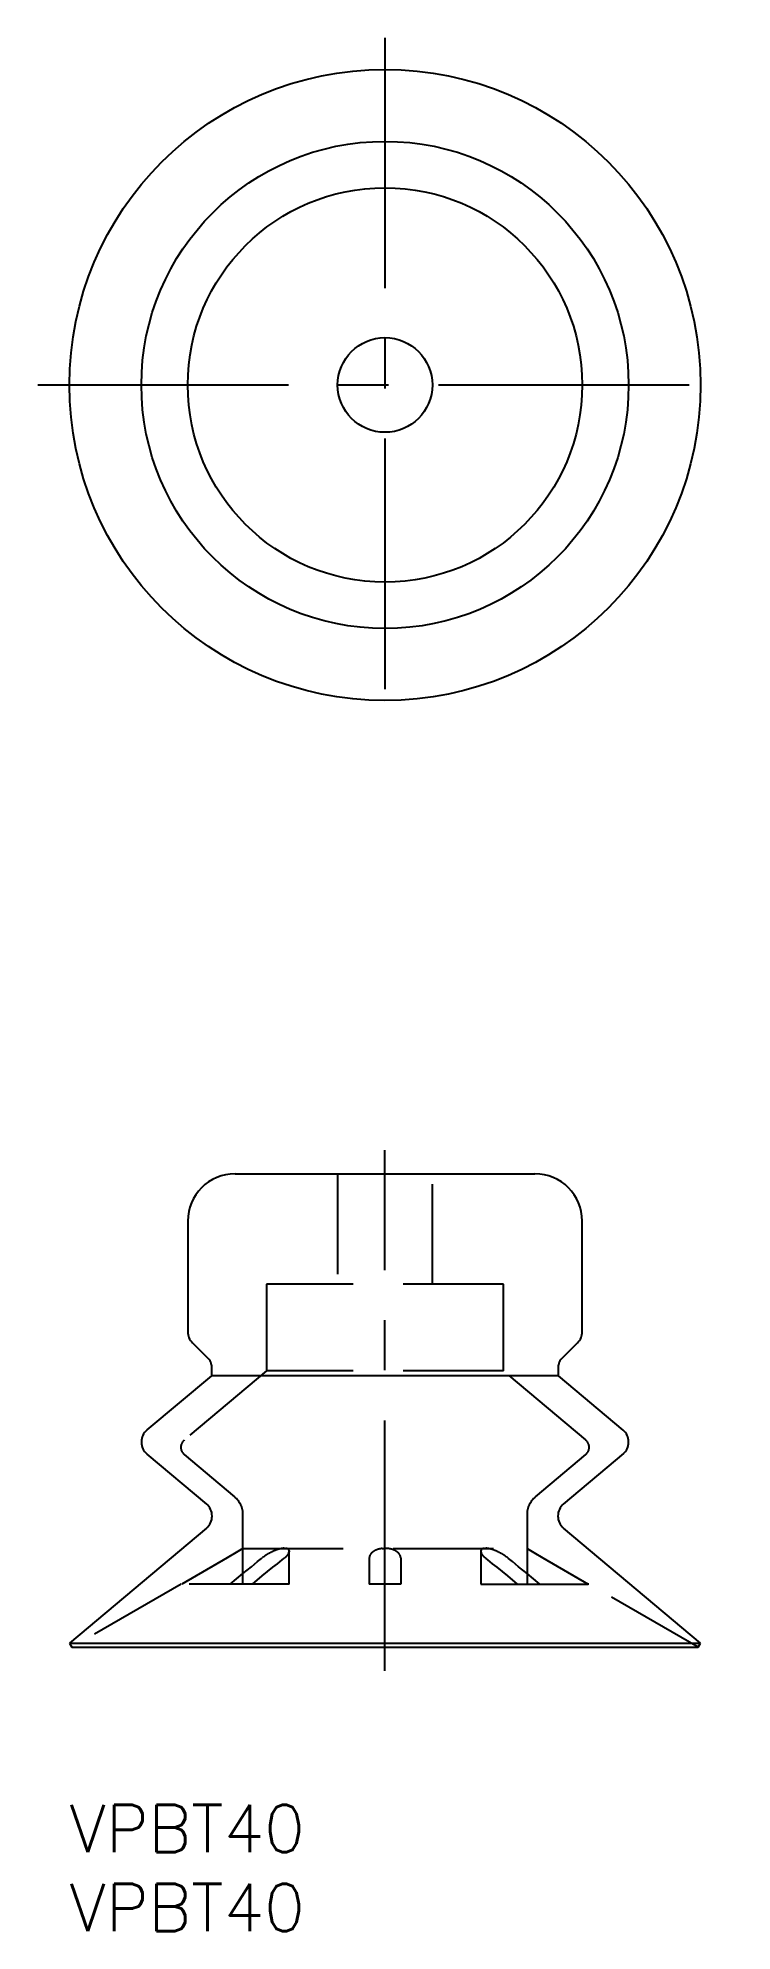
# Model space of a CAD drawing. Extents: x -2 to 42, y -8 to 112.
import ezdxf

# ---------------------------------------------------------------- set-up
doc = ezdxf.new("R2010")
doc.units = 0
doc.header["$LTSCALE"] = 0.5
doc.linetypes.add('CENTER', pattern=[50.8, 31.75, -6.35, 6.35, -6.35])
doc.linetypes.add('DASHED', pattern=[19.05, 12.7, -6.35])
for name, color, linetype in [('MSM_CENTER', 1, 'CENTER'), ('MSM_CONTINUOUS', 7, 'CONTINUOUS'), ('MSM_DASHED', 4, 'DASHED'), ('MSM_PART_NUMBER', 7, 'CONTINUOUS')]:
    doc.layers.add(name, color=color, linetype=linetype)
doc.styles.get("Standard").update_dxf_attribs({"font": 'txt.shx', "height": 3, "bigfont": 'bigfont.shx'})

msp = doc.modelspace()

# ---------------------------------------------------------------- linework, layer by layer
at = {"layer": 'MSM_CENTER'}
for p, q in [((20, 112), (20, 68)), ((-2, 90), (42, 90)), ((20, 8.5), (20, 41.5))]:
    msp.add_line(p, q, dxfattribs=at)
at = {"layer": 'MSM_CONTINUOUS'}
for p, q in [((10.5, 40), (29.5, 40)), ((7.5, 37), (7.5, 30)), ((32.5, 30), (32.5, 37)), ((7.79, 29.29), (8.85, 28.23)), ((31.15, 28.23), (32.21, 29.29)), ((9, 27.88), (9, 27.2)), ((31, 27.2), (31, 27.88)), ((9, 27.2), (4.91, 23.77)), ((31, 27.2), (9, 27.2)), ((35.1, 23.76), (31, 27.2)), ((4.91, 22.23), (8.68, 19.07)), ((31.32, 19.07), (35.13, 22.27)), ((8.68, 17.54), (0, 10.26)), ((40, 10.26), (31.32, 17.54)), ((0, 10.26), (0.15, 10)), ((0, 10.26), (40, 10.26)), ((0.15, 10), (39.85, 10)), ((39.85, 10), (40, 10.26))]:
    msp.add_line(p, q, dxfattribs=at)
for radius in [20, 15.44, 12.5, 3]:
    msp.add_circle((20, 90), radius, dxfattribs=at)
for centre, radius, start, end in [((10.5, 37), 3, 90, 180), ((29.5, 37), 3, 0, 90), ((8.5, 30), 1, 180, 225), ((31.5, 30), 1, 315, 0), ((8.5, 27.88), 0.5, 0, 45), ((31.5, 27.88), 0.5, 135, 180), ((5.56, 23), 1, 130, 230), ((34.44, 23), 1, 310, 50), ((8.04, 18.31), 1, 310, 50), ((31.96, 18.31), 1, 130, 230)]:
    msp.add_arc(centre, radius, start, end, dxfattribs=at)
at = {"layer": 'MSM_DASHED'}
for p, q in [((17, 40), (17, 33)), ((23, 33), (23, 40)), ((27.5, 33), (12.5, 33)), ((12.5, 33), (12.5, 27.52)), ((27.5, 27.52), (27.5, 33)), ((12.5, 27.52), (7.27, 23.13)), ((27.5, 27.52), (12.5, 27.52)), ((32.73, 23.13), (27.5, 27.52)), ((7.27, 22.21), (10.46, 19.53)), ((29.54, 19.53), (32.73, 22.21)), ((11, 14), (11, 18.38)), ((29, 18.38), (29, 14)), ((10, 15.66), (7.12, 14)), ((10.57, 15.99), (10, 15.66)), ((11, 16.26), (10.57, 15.99)), ((11, 16.26), (29, 16.26)), ((12.09, 15.55), (12.17, 15.62)), ((12.17, 15.62), (12.22, 15.66)), ((13.48, 15.53), (13.58, 15.61)), ((13.58, 15.61), (13.64, 15.66)), ((13.93, 16.11), (13.93, 16.09)), ((13.93, 16.09), (13.93, 16.06)), ((13.93, 14), (13.93, 16.08)), ((13.93, 16.06), (13.93, 16.05)), ((19, 15.66), (19, 14)), ((19.82, 16.25), (19.91, 16.26)), ((19.91, 16.26), (20, 16.26)), ((20.09, 16.26), (20, 16.26)), ((20.18, 16.25), (20.09, 16.26)), ((21, 15.66), (21, 14)), ((26.07, 16.11), (26.07, 16.09)), ((26.07, 16.09), (26.07, 16.06)), ((26.07, 16.08), (26.07, 14)), ((26.07, 16.06), (26.07, 16.05)), ((26.09, 16.13), (26.08, 16.08)), ((26.42, 15.61), (26.36, 15.66)), ((26.52, 15.53), (26.42, 15.61)), ((27.83, 15.62), (27.78, 15.66)), ((27.91, 15.55), (27.83, 15.62)), ((29, 16.26), (29.01, 16.26)), ((29, 16.26), (29.43, 15.99)), ((29.43, 15.99), (30, 15.66)), ((30, 15.66), (32.88, 14)), ((10.18, 14), (11, 14.66)), ((11, 14.66), (11.53, 15.1)), ((11.53, 15.1), (11.92, 15.42)), ((11.6, 14), (12.22, 14.51)), ((11.92, 15.42), (12.09, 15.55)), ((12.22, 14.51), (12.9, 15.06)), ((12.9, 15.06), (13.19, 15.29)), ((13.19, 15.29), (13.48, 15.53)), ((26.81, 15.29), (26.52, 15.53)), ((27.1, 15.06), (26.81, 15.29)), ((27.78, 14.51), (27.1, 15.06)), ((28.4, 14), (27.78, 14.51)), ((28.08, 15.42), (27.91, 15.55)), ((28.47, 15.1), (28.08, 15.42)), ((29, 14.66), (28.47, 15.1)), ((29.82, 14), (29, 14.66)), ((7.08, 14), (0.15, 10)), ((13.93, 14), (7.08, 14)), ((21, 14), (19, 14)), ((26.07, 14), (29.82, 14)), ((29.82, 14), (32.88, 14)), ((32.92, 14), (32.88, 14)), ((39.85, 10), (32.92, 14))]:
    msp.add_line(p, q, dxfattribs=at)
for centre, radius, start, end in [((7.66, 22.67), 0.6, 130, 230), ((32.34, 22.67), 0.6, 310, 50), ((9.5, 18.38), 1.5, 0, 50), ((30.5, 18.38), 1.5, 130, 180), ((13.99, 13.45), 2.83, 119.2659, 128.6932), ((14.28, 13), 3.36, 111.3617, 119.7518), ((13.88, 14.04), 2.25, 101.6247, 111.6049), ((13.67, 15.01), 1.26, 94.1387, 101.1751), ((13.63, 15.51), 0.75, 84.3293, 94.2025), ((13.03, 16.46), 1.01, 307.3957, 329.5144), ((13.69, 15.94), 0.325, 57.8343, 86.3446), ((13.78, 16.08), 0.153, 9.3283, 56.9375), ((13.59, 16.11), 0.338, 332.0237, 350.3682), ((19.45, 15.64), 0.447, 129.4684, 177.1589), ((19.84, 15.21), 1.03, 107.3455, 131.4738), ((19.98, 14.83), 1.43, 96.4822, 108.1629), ((20.02, 14.83), 1.43, 71.8371, 83.5178), ((20.16, 15.21), 1.03, 48.5262, 72.6545), ((20.55, 15.64), 0.447, 2.8411, 50.5316), ((26.22, 16.08), 0.153, 123.0625, 170.6717), ((26.41, 16.11), 0.338, 189.6318, 207.9763), ((26.97, 16.46), 1.01, 210.4856, 232.6043), ((26.31, 15.94), 0.325, 93.6554, 122.1657), ((26.37, 15.51), 0.75, 85.7975, 95.6707), ((26.33, 15.01), 1.26, 78.8249, 85.8613), ((26.12, 14.04), 2.25, 68.3951, 78.3753), ((25.72, 13), 3.36, 60.2482, 68.6383), ((26.01, 13.45), 2.83, 51.3068, 60.7341)]:
    msp.add_arc(centre, radius, start, end, dxfattribs=at)

# ---------------------------------------------------------------- texts
at = {"layer": 'MSM_PART_NUMBER'}
for p in [(0, -3), (0, -8)]:
    msp.add_text('VPBT40', height=3, dxfattribs=at).set_placement(p)

doc.saveas('drawing.dxf')
